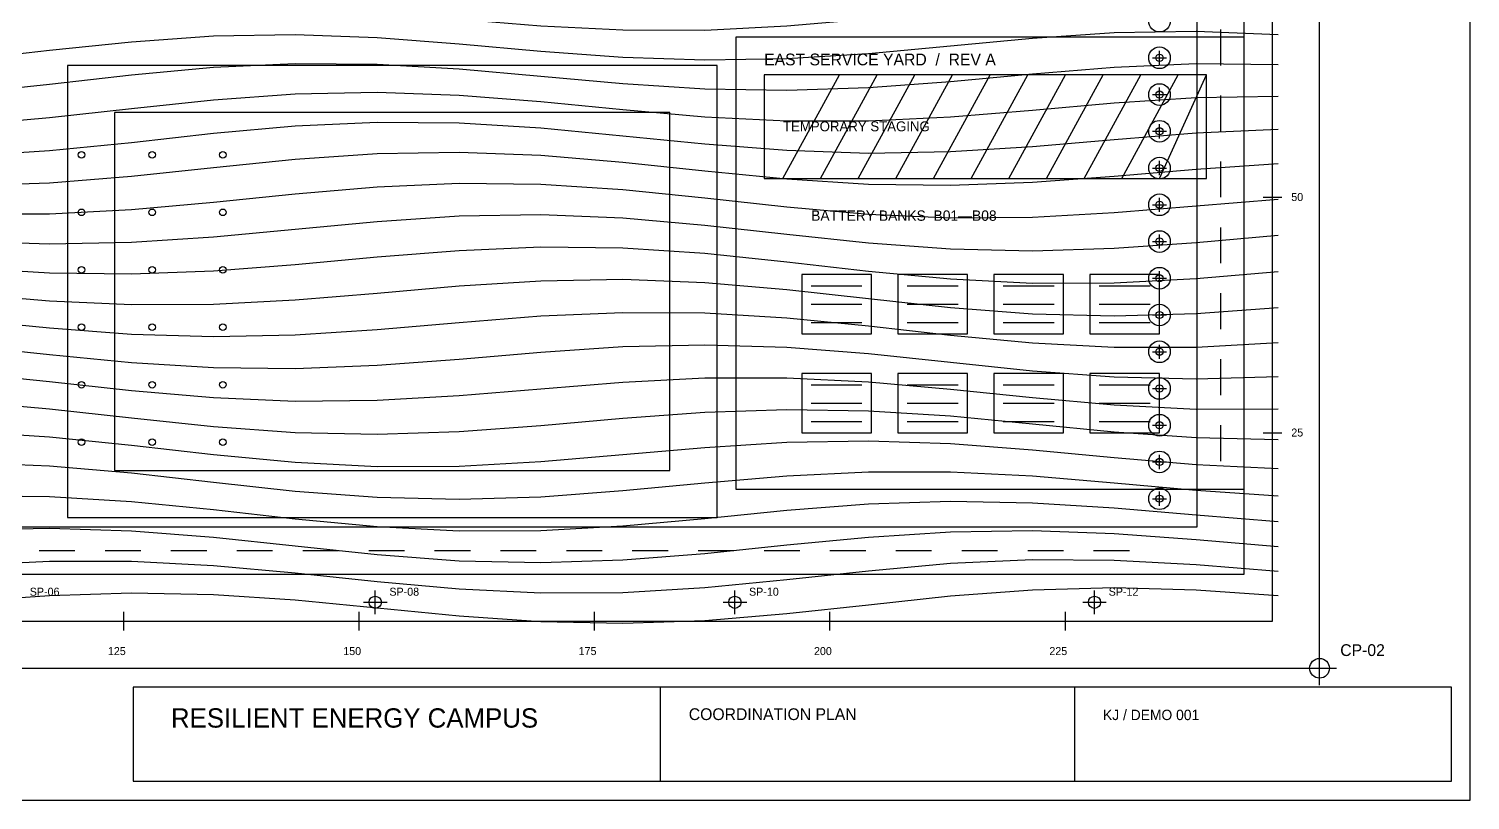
# Model space of a CAD drawing. Header units: metres. Extents: x -8 to 268, y -14 to 160.
# Drawn here: x 114.9 to 268, y -14 to 67.9 of the extents above; entities that cross this region are included whole.
import ezdxf

# ---------------------------------------------------------------- set-up
doc = ezdxf.new("R2010")
doc.units = ezdxf.units.M
for name, color, linetype in [('Annotations', 7, 'CONTINUOUS'), ('Buildings', 4, 'CONTINUOUS'), ('Equipment · Rev A', 3, 'CONTINUOUS'), ('Landscape', 6, 'CONTINUOUS'), ('Road & access', 7, 'CONTINUOUS'), ('Site boundary', 8, 'CONTINUOUS'), ('Survey control', 3, 'CONTINUOUS'), ('Temporary · remove', 1, 'CONTINUOUS'), ('Topography', 8, 'CONTINUOUS')]:
    doc.layers.add(name, color=color, linetype=linetype)
doc.styles.get("Standard").update_dxf_attribs({"font": 'sans-serif'})

msp = doc.modelspace()

# ---------------------------------------------------------------- linework, layer by layer
at = {"layer": 'Annotations'}
for p, q in [((246, 50), (248, 50)), ((246, 25), (248, 25)), ((125, 4), (125, 6)), ((150, 4), (150, 6)), ((175, 4), (175, 6)), ((200, 4), (200, 6)), ((225, 4), (225, 6)), ((182, -12), (182, -2)), ((226, -12), (226, -2))]:
    msp.add_line(p, q, dxfattribs=at)
msp.add_lwpolyline([(126, -12), (266, -12), (266, -2), (126, -2)], close=True, dxfattribs=at)
at = {"layer": 'Buildings'}
msp.add_lwpolyline([(190, 19), (244, 19), (244, 67), (190, 67)], close=True, dxfattribs=at)
at = {"layer": 'Equipment · Rev A'}
for p, q in [((198, 40.6), (203.4, 40.6)), ((208.2, 40.6), (213.6, 40.6)), ((218.4, 40.6), (223.8, 40.6)), ((228.6, 40.6), (234, 40.6)), ((198, 38.65), (203.4, 38.65)), ((208.2, 38.65), (213.6, 38.65)), ((218.4, 38.65), (223.8, 38.65)), ((228.6, 38.65), (234, 38.65)), ((198, 36.7), (203.4, 36.7)), ((208.2, 36.7), (213.6, 36.7)), ((218.4, 36.7), (223.8, 36.7)), ((228.6, 36.7), (234, 36.7)), ((198, 30.1), (203.4, 30.1)), ((208.2, 30.1), (213.6, 30.1)), ((218.4, 30.1), (223.8, 30.1)), ((228.6, 30.1), (234, 30.1)), ((198, 28.15), (203.4, 28.15)), ((208.2, 28.15), (213.6, 28.15)), ((218.4, 28.15), (223.8, 28.15)), ((228.6, 28.15), (234, 28.15)), ((198, 26.2), (203.4, 26.2)), ((208.2, 26.2), (213.6, 26.2)), ((218.4, 26.2), (223.8, 26.2)), ((228.6, 26.2), (234, 26.2))]:
    msp.add_line(p, q, dxfattribs=at)
for points in [[(197, 35.5), (204.4, 35.5), (204.4, 41.8), (197, 41.8)], [(207.2, 35.5), (214.6, 35.5), (214.6, 41.8), (207.2, 41.8)], [(217.4, 35.5), (224.8, 35.5), (224.8, 41.8), (217.4, 41.8)], [(227.6, 35.5), (235, 35.5), (235, 41.8), (227.6, 41.8)], [(197, 25), (204.4, 25), (204.4, 31.3), (197, 31.3)], [(207.2, 25), (214.6, 25), (214.6, 31.3), (207.2, 31.3)], [(217.4, 25), (224.8, 25), (224.8, 31.3), (217.4, 31.3)], [(227.6, 25), (235, 25), (235, 31.3), (227.6, 31.3)]]:
    msp.add_lwpolyline(points, close=True, dxfattribs=at)
at = {"layer": 'Landscape'}
for p, q in [((234.25, 64.8), (235.75, 64.8)), ((235, 64.05), (235, 65.55)), ((235, 60.15), (235, 61.65)), ((234.25, 60.9), (235.75, 60.9)), ((234.25, 57), (235.75, 57)), ((235, 56.25), (235, 57.75)), ((235, 52.35), (235, 53.85)), ((234.25, 53.1), (235.75, 53.1)), ((234.25, 49.2), (235.75, 49.2)), ((235, 48.45), (235, 49.95)), ((235, 44.55), (235, 46.05)), ((234.25, 45.3), (235.75, 45.3)), ((234.25, 41.4), (235.75, 41.4)), ((235, 40.65), (235, 42.15)), ((234.25, 37.5), (235.75, 37.5)), ((235, 36.75), (235, 38.25)), ((235, 32.85), (235, 34.35)), ((234.25, 33.6), (235.75, 33.6)), ((234.25, 29.7), (235.75, 29.7)), ((235, 28.95), (235, 30.45)), ((235, 25.05), (235, 26.55)), ((234.25, 25.8), (235.75, 25.8)), ((234.25, 21.9), (235.75, 21.9)), ((235, 21.15), (235, 22.65)), ((235, 17.25), (235, 18.75)), ((234.25, 18), (235.75, 18))]:
    msp.add_line(p, q, dxfattribs=at)
for centre, radius in [((235, 68.7), 1.15), ((235, 64.8), 1.15), ((235, 64.8), 0.38), ((235, 60.9), 1.15), ((235, 60.9), 0.38), ((235, 57), 1.15), ((235, 57), 0.38), ((120.5, 54.5), 0.35), ((128, 54.5), 0.35), ((135.5, 54.5), 0.35), ((235, 53.1), 1.15), ((235, 53.1), 0.38), ((235, 49.2), 1.15), ((235, 49.2), 0.38), ((120.5, 48.4), 0.35), ((128, 48.4), 0.35), ((135.5, 48.4), 0.35), ((235, 45.3), 1.15), ((235, 45.3), 0.38), ((120.5, 42.3), 0.35), ((128, 42.3), 0.35), ((135.5, 42.3), 0.35), ((235, 41.4), 1.15), ((235, 41.4), 0.38), ((235, 37.5), 1.15), ((235, 37.5), 0.38), ((120.5, 36.2), 0.35), ((128, 36.2), 0.35), ((135.5, 36.2), 0.35), ((235, 33.6), 1.15), ((235, 33.6), 0.38), ((235, 29.7), 1.15), ((120.5, 30.1), 0.35), ((128, 30.1), 0.35), ((135.5, 30.1), 0.35), ((235, 29.7), 0.38), ((235, 25.8), 1.15), ((235, 25.8), 0.38), ((120.5, 24), 0.35), ((128, 24), 0.35), ((135.5, 24), 0.35), ((235, 21.9), 1.15), ((235, 21.9), 0.38), ((235, 18), 1.15), ((235, 18), 0.38)]:
    msp.add_circle(centre, radius, dxfattribs=at)
at = {"layer": 'Road & access'}
for p, q in [((241.5, 64), (241.5, 67.8)), ((241.5, 57), (241.5, 60.8)), ((241.5, 50), (241.5, 53.8)), ((241.5, 43), (241.5, 46.8)), ((241.5, 36), (241.5, 39.8)), ((241.5, 29), (241.5, 32.8)), ((241.5, 22), (241.5, 25.8)), ((116, 12.5), (119.8, 12.5)), ((123, 12.5), (126.8, 12.5)), ((130, 12.5), (133.8, 12.5)), ((137, 12.5), (140.8, 12.5)), ((144, 12.5), (147.8, 12.5)), ((151, 12.5), (154.8, 12.5)), ((158, 12.5), (161.8, 12.5)), ((165, 12.5), (168.8, 12.5)), ((172, 12.5), (175.8, 12.5)), ((179, 12.5), (182.8, 12.5)), ((186, 12.5), (189.8, 12.5)), ((193, 12.5), (196.8, 12.5)), ((200, 12.5), (203.8, 12.5)), ((207, 12.5), (210.8, 12.5)), ((214, 12.5), (217.8, 12.5)), ((221, 12.5), (224.8, 12.5)), ((228, 12.5), (231.8, 12.5))]:
    msp.add_line(p, q, dxfattribs=at)
for points in [[(8, 10), (244, 10), (244, 137), (8, 137)], [(13, 15), (239, 15), (239, 132), (13, 132)], [(119, 16), (188, 16), (188, 64), (119, 64)], [(124, 21), (183, 21), (183, 59), (124, 59)]]:
    msp.add_lwpolyline(points, close=True, dxfattribs=at)
at = {"layer": 'Site boundary'}
for points in [[(-8, -14), (268, -14), (268, 160), (-8, 160)], [(0, 0), (252, 0), (252, 148), (0, 148)], [(5, 5), (247, 5), (247, 143), (5, 143)]]:
    msp.add_lwpolyline(points, close=True, dxfattribs=at)
at = {"layer": 'Survey control'}
for p, q in [((151.7, 5.75), (151.7, 8.25)), ((189.9, 5.75), (189.9, 8.25)), ((228.1, 5.75), (228.1, 8.25)), ((150.45, 7), (152.95, 7)), ((188.65, 7), (191.15, 7)), ((226.85, 7), (229.35, 7)), ((252, -1.8), (252, 1.8)), ((250.2, 0), (253.8, 0))]:
    msp.add_line(p, q, dxfattribs=at)
for centre, radius in [((151.7, 7), 0.65), ((189.9, 7), 0.65), ((228.1, 7), 0.65), ((252, 0), 1.05)]:
    msp.add_circle(centre, radius, dxfattribs=at)
at = {"layer": 'Temporary · remove'}
for p, q in [((195, 52), (201, 63)), ((199, 52), (205, 63)), ((203, 52), (209, 63)), ((207, 52), (213, 63)), ((211, 52), (217, 63)), ((215, 52), (221, 63)), ((219, 52), (225, 63)), ((223, 52), (229, 63)), ((227, 52), (233, 63)), ((231, 52), (237, 63)), ((235, 52), (240, 63))]:
    msp.add_line(p, q, dxfattribs=at)
msp.add_lwpolyline([(193, 52), (240, 52), (240, 63), (193, 63)], close=True, dxfattribs=at)
at = {"layer": 'Topography'}
for points in [[(108.4, 68.21), (117.1, 69.17), (125.8, 69.92), (134.5, 70.28), (143.2, 70.17), (151.9, 69.65), (160.6, 68.92), (169.3, 68.21), (178, 67.77), (186.7, 67.75), (195.4, 68.18), (204.1, 68.94), (212.8, 69.83), (221.5, 70.58), (230.2, 70.97), (238.9, 70.89), (247.6, 70.33)], [(108.4, 64.62), (117.1, 65.6), (125.8, 66.51), (134.5, 67.12), (143.2, 67.27), (151.9, 66.95), (160.6, 66.3), (169.3, 65.52), (178, 64.88), (186.7, 64.57), (195.4, 64.72), (204.1, 65.27), (212.8, 66.08), (221.5, 66.89), (230.2, 67.47), (238.9, 67.63), (247.6, 67.29)], [(108.4, 61.1), (117.1, 62.02), (125.8, 63), (134.5, 63.8), (143.2, 64.21), (151.9, 64.13), (160.6, 63.62), (169.3, 62.85), (178, 62.06), (186.7, 61.51), (195.4, 61.36), (204.1, 61.65), (212.8, 62.3), (221.5, 63.1), (230.2, 63.81), (238.9, 64.19), (247.6, 64.1)], [(108.4, 57.68), (117.1, 58.46), (125.8, 59.43), (134.5, 60.35), (143.2, 60.98), (151.9, 61.15), (160.6, 60.83), (169.3, 60.15), (178, 59.3), (186.7, 58.55), (195.4, 58.11), (204.1, 58.11), (212.8, 58.54), (221.5, 59.25), (230.2, 60.02), (238.9, 60.58), (247.6, 60.74)], [(108.4, 54.4), (117.1, 54.95), (125.8, 55.82), (134.5, 56.79), (143.2, 57.58), (151.9, 57.98), (160.6, 57.9), (169.3, 57.36), (178, 56.53), (186.7, 55.66), (195.4, 54.98), (204.1, 54.69), (212.8, 54.86), (221.5, 55.4), (230.2, 56.14), (238.9, 56.83), (247.6, 57.23)], [(108.4, 51.24), (117.1, 51.54), (125.8, 52.23), (134.5, 53.15), (143.2, 54.03), (151.9, 54.63), (160.6, 54.79), (169.3, 54.46), (178, 53.73), (186.7, 52.8), (195.4, 51.95), (204.1, 51.39), (212.8, 51.27), (221.5, 51.6), (230.2, 52.24), (238.9, 52.99), (247.6, 53.57)], [(108.4, 48.23), (117.1, 48.23), (125.8, 48.69), (134.5, 49.47), (143.2, 50.36), (151.9, 51.11), (160.6, 51.49), (169.3, 51.39), (178, 50.83), (186.7, 49.95), (195.4, 48.99), (204.1, 48.21), (212.8, 47.82), (221.5, 47.89), (230.2, 48.37), (238.9, 49.09), (247.6, 49.8)], [(108.4, 45.33), (117.1, 45.05), (125.8, 45.22), (134.5, 45.8), (143.2, 46.62), (151.9, 47.44), (160.6, 48.01), (169.3, 48.15), (178, 47.8), (186.7, 47.04), (195.4, 46.07), (204.1, 45.15), (212.8, 44.51), (221.5, 44.31), (230.2, 44.58), (238.9, 45.21), (247.6, 45.97)], [(108.4, 42.52), (117.1, 41.99), (125.8, 41.86), (134.5, 42.18), (143.2, 42.85), (151.9, 43.66), (160.6, 44.36), (169.3, 44.73), (178, 44.63), (186.7, 44.06), (195.4, 43.16), (204.1, 42.17), (212.8, 41.34), (221.5, 40.89), (230.2, 40.91), (238.9, 41.38), (247.6, 42.12)], [(108.4, 39.76), (117.1, 39.02), (125.8, 38.61), (134.5, 38.64), (143.2, 39.1), (151.9, 39.82), (160.6, 40.59), (169.3, 41.14), (178, 41.29), (186.7, 40.96), (195.4, 40.22), (204.1, 39.25), (212.8, 38.3), (221.5, 37.63), (230.2, 37.41), (238.9, 37.66), (247.6, 38.31)], [(108.4, 37), (117.1, 36.14), (125.8, 35.48), (134.5, 35.22), (143.2, 35.41), (151.9, 35.97), (160.6, 36.72), (169.3, 37.4), (178, 37.78), (186.7, 37.72), (195.4, 37.2), (204.1, 36.34), (212.8, 35.36), (221.5, 34.54), (230.2, 34.08), (238.9, 34.1), (247.6, 34.58)], [(108.4, 34.21), (117.1, 33.29), (125.8, 32.45), (134.5, 31.91), (143.2, 31.82), (151.9, 32.17), (160.6, 32.82), (169.3, 33.56), (178, 34.14), (186.7, 34.34), (195.4, 34.08), (204.1, 33.41), (212.8, 32.49), (221.5, 31.58), (230.2, 30.93), (238.9, 30.71), (247.6, 30.98)], [(108.4, 31.32), (117.1, 30.44), (125.8, 29.49), (134.5, 28.73), (143.2, 28.36), (151.9, 28.45), (160.6, 28.95), (169.3, 29.67), (178, 30.37), (186.7, 30.82), (195.4, 30.84), (204.1, 30.42), (212.8, 29.64), (221.5, 28.74), (230.2, 27.95), (238.9, 27.51), (247.6, 27.55)], [(108.4, 28.31), (117.1, 27.55), (125.8, 26.58), (134.5, 25.66), (143.2, 25.04), (151.9, 24.86), (160.6, 25.15), (169.3, 25.78), (178, 26.54), (186.7, 27.18), (195.4, 27.48), (204.1, 27.34), (212.8, 26.78), (221.5, 25.96), (230.2, 25.11), (238.9, 24.49), (247.6, 24.29)], [(108.4, 25.15), (117.1, 24.57), (125.8, 23.67), (134.5, 22.68), (143.2, 21.86), (151.9, 21.42), (160.6, 21.47), (169.3, 21.94), (178, 22.68), (186.7, 23.45), (195.4, 24), (204.1, 24.15), (212.8, 23.86), (221.5, 23.2), (230.2, 22.38), (238.9, 21.64), (247.6, 21.22)], [(108.4, 21.83), (117.1, 21.48), (125.8, 20.73), (134.5, 19.75), (143.2, 18.81), (151.9, 18.15), (160.6, 17.94), (169.3, 18.21), (178, 18.86), (186.7, 19.68), (195.4, 20.42), (204.1, 20.85), (212.8, 20.85), (221.5, 20.42), (230.2, 19.7), (238.9, 18.92), (247.6, 18.32)], [(108.4, 18.34), (117.1, 18.25), (125.8, 17.71), (134.5, 16.84), (143.2, 15.86), (151.9, 15.04), (160.6, 14.59), (169.3, 14.63), (178, 15.12), (186.7, 15.91), (195.4, 16.77), (204.1, 17.44), (212.8, 17.73), (221.5, 17.57), (230.2, 17.02), (238.9, 16.27), (247.6, 15.57)], [(108.4, 14.7), (117.1, 14.88), (125.8, 14.6), (134.5, 13.91), (143.2, 12.98), (151.9, 12.07), (160.6, 11.42), (169.3, 11.22), (178, 11.5), (186.7, 12.19), (195.4, 13.09), (204.1, 13.93), (212.8, 14.49), (221.5, 14.62), (230.2, 14.3), (238.9, 13.66), (247.6, 12.92)], [(108.4, 10.94), (117.1, 11.37), (125.8, 11.37), (134.5, 10.92), (143.2, 10.13), (151.9, 9.21), (160.6, 8.42), (169.3, 8), (178, 8.05), (186.7, 8.57), (195.4, 9.42), (204.1, 10.36), (212.8, 11.14), (221.5, 11.55), (230.2, 11.49), (238.9, 11.03), (247.6, 10.31)], [(108.4, 7.11), (117.1, 7.73), (125.8, 8.01), (134.5, 7.84), (143.2, 7.26), (151.9, 6.42), (160.6, 5.57), (169.3, 4.96), (178, 4.77), (186.7, 5.08), (195.4, 5.8), (204.1, 6.75), (212.8, 7.68), (221.5, 8.33), (230.2, 8.56), (238.9, 8.31), (247.6, 7.71)]]:
    msp.add_lwpolyline(points, dxfattribs=at)

# ---------------------------------------------------------------- texts
at = {"layer": 'Annotations'}
for s, height, p in [('EAST SERVICE YARD  /  REV A', 1.25, (193, 64)), ('50', 0.85, (249, 49.6)), ('25', 0.85, (249, 24.6)), ('125', 0.85, (123.3, 1.4)), ('150', 0.85, (148.3, 1.4)), ('175', 0.85, (173.3, 1.4)), ('200', 0.85, (198.3, 1.4)), ('225', 0.85, (223.3, 1.4)), ('RESILIENT ENERGY CAMPUS', 2.05, (130, -6.3)), ('COORDINATION PLAN', 1.25, (185, -5.5)), ('KJ / DEMO 001', 1.1, (229, -5.5))]:
    msp.add_text(s, height=height, dxfattribs=at).set_placement(p)
at = {"layer": 'Equipment · Rev A'}
msp.add_text('BATTERY BANKS  B01—B08', height=1.1, dxfattribs=at).set_placement((198, 47.5))
at = {"layer": 'Survey control'}
for s, height, p in [('SP-06', 0.85, (115, 7.7)), ('SP-08', 0.85, (153.2, 7.7)), ('SP-10', 0.85, (191.4, 7.7)), ('SP-12', 0.85, (229.6, 7.7)), ('CP-02', 1.25, (254.2, 1.3))]:
    msp.add_text(s, height=height, dxfattribs=at).set_placement(p)
at = {"layer": 'Temporary · remove'}
msp.add_text('TEMPORARY STAGING', height=1.05, dxfattribs=at).set_placement((195, 57))

doc.saveas('drawing.dxf')
